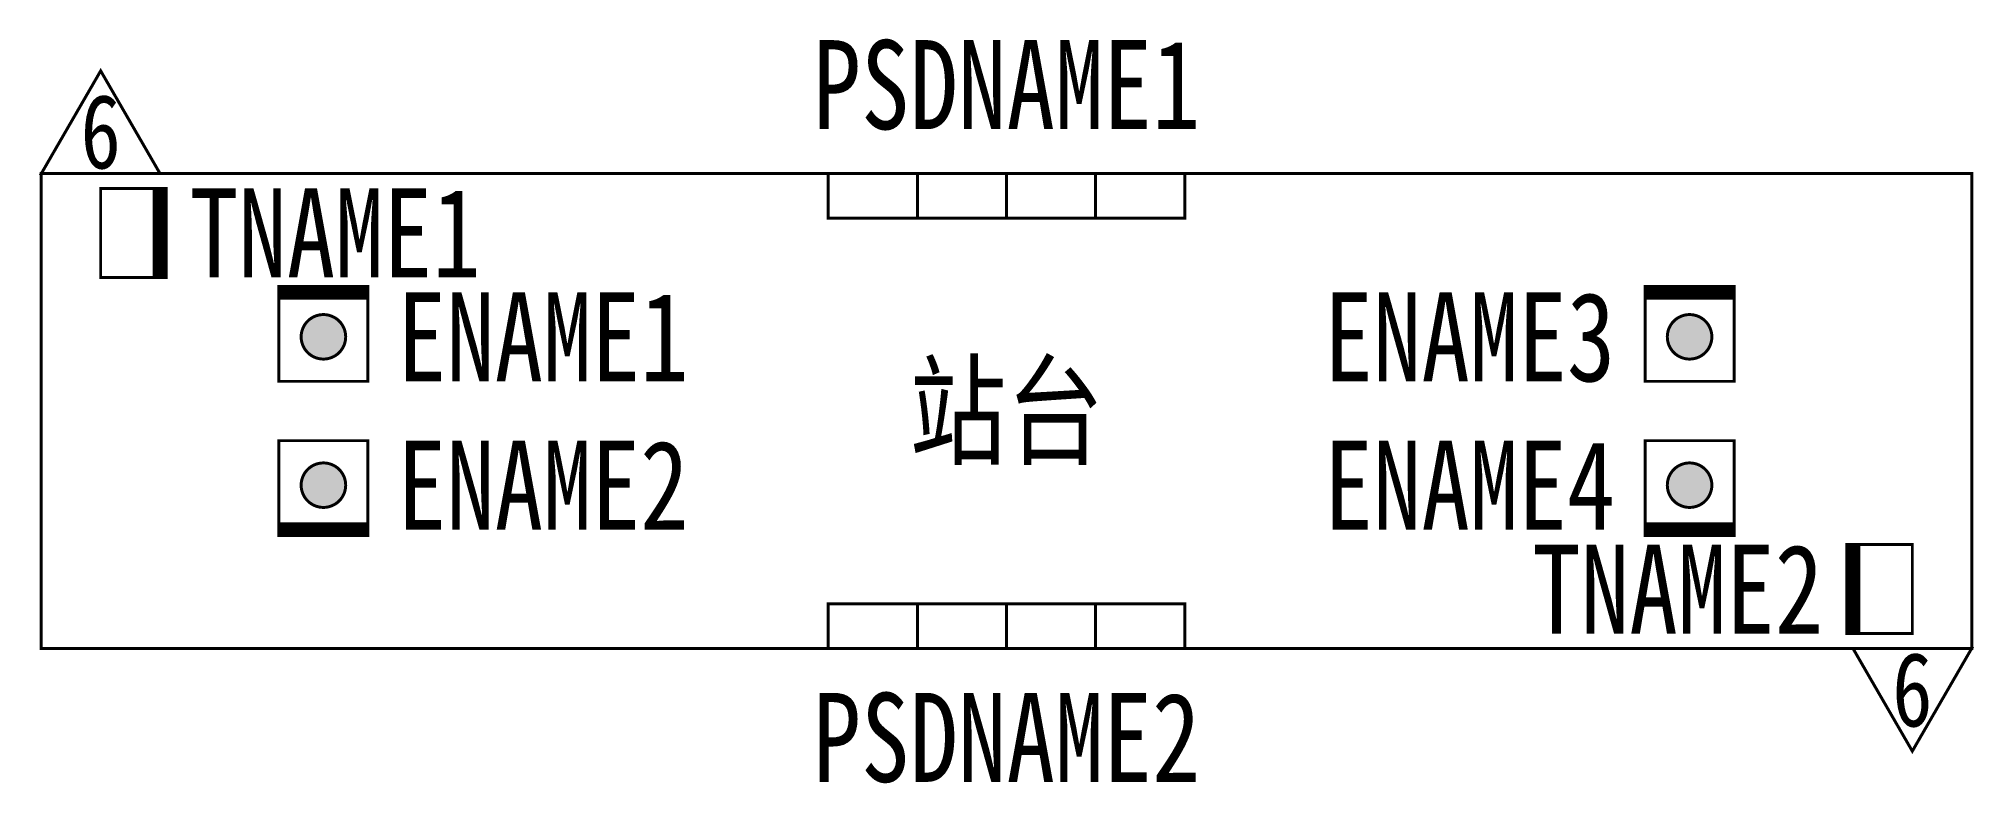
# Model space of a CAD drawing. Header units: inches. Extents: x -32.6 to 32.6, y -12.5 to 12.5.
import ezdxf
from ezdxf.enums import TextEntityAlignment as Align

# ---------------------------------------------------------------- set-up
doc = ezdxf.new("R2010")
doc.units = ezdxf.units.IN
doc.header["$MEASUREMENT"] = 0
doc.styles.add('HZ', font='', dxfattribs={"width": 0.8})
doc.styles.add('ST', font='', dxfattribs={"width": 0.8})
doc.styles.get('HZ').set_extended_font_data('SimSun')
doc.styles.get('ST').set_extended_font_data('SimSun')

msp = doc.modelspace()

# ---------------------------------------------------------------- hatches: boundary and pattern name
for points in [[(-23, 1.75, -1), (-23, 3.25, -1)], [(23, 1.75, 1), (23, 3.25, 1)], [(-23, -1.75, 1), (-23, -3.25, 1)], [(23, -1.75, -1), (23, -3.25, -1)]]:
    msp.add_hatch(color=7).paths.add_polyline_path(points)

# ---------------------------------------------------------------- linework, layer by layer
at = {"color": 7, "const_width": 0.1}
for points in [[(-32.5, 8), (-28.5, 8), (-30.5, 11.464)], [(-32.5, 8), (32.5, 8), (32.5, -8), (-32.5, -8)], [(-6, 8), (6, 8), (6, 6.5), (-6, 6.5)], [(-28.5, 4.5), (-30.5, 4.5), (-30.5, 7.5), (-28.5, 7.5)], [(-21.5, 4), (-21.5, 1), (-24.5, 1), (-24.5, 4)], [(-21.5, -4), (-21.5, -1), (-24.5, -1), (-24.5, -4)], [(21.5, -4), (21.5, -1), (24.5, -1), (24.5, -4)], [(-6, -8), (6, -8), (6, -6.5), (-6, -6.5)], [(32.5, -8), (28.5, -8), (30.5, -11.464)]]:
    msp.add_lwpolyline(points, close=True, dxfattribs=at)
for points in [[(-3, 6.5), (-3, 8)], [(0, 6.5), (0, 8)], [(3, 6.5), (3, 8)], [(24.5, 4), (21.5, 4)], [(28.5, -7.5), (28.5, -4.5)], [(-3, -6.5), (-3, -8)], [(0, -6.5), (0, -8)], [(3, -6.5), (3, -8)]]:
    msp.add_lwpolyline(points, dxfattribs=at)
at = {"const_width": 0.5}
for points in [[(-28.5, 7.55), (-28.5, 4.45)], [(-24.55, 4), (-21.45, 4)], [(21.45, 4), (24.55, 4)], [(-24.55, -4), (-21.45, -4)], [(21.45, -4), (24.55, -4)], [(28.5, -4.45), (28.5, -7.55)]]:
    msp.add_lwpolyline(points, dxfattribs=at)
at = {"color": 7}
for points in [[(21.5, 4, 0.1, 0.1, 0), (21.5, 1, 0.1, 0.1, 0), (24.5, 1, 0.1, 0.1, 0), (24.5, 4, 0, 0, 0)], [(28.5, -7.5, 0.1, 0.1, 0), (30.5, -7.5, 0.1, 0.1, 0), (30.5, -4.5, 0.1, 0.1, 0), (28.5, -4.5, 0, 0, 0)]]:
    msp.add_lwpolyline(points, format="xyseb", dxfattribs=at)
at = {"color": 7, "const_width": 0.1}
for points in [[(-23, 1.75, -1), (-23, 3.25, -1), (-23, 1.75)], [(23, 1.75, 1), (23, 3.25, 1), (23, 1.75)], [(-23, -1.75, 1), (-23, -3.25, 1), (-23, -1.75)], [(23, -1.75, -1), (23, -3.25, -1), (23, -1.75)]]:
    msp.add_lwpolyline(points, format="xyb", dxfattribs=at)

# ---------------------------------------------------------------- texts
at = {"color": 7, "style": 'ST', "width": 0.8}
for s, height, p in [('6', 2.5, (-30.5, 9.425)), ('站台', 3, (0, 0)), ('6', 2.5, (30.5, -9.382))]:
    msp.add_text(s, height=height, dxfattribs=at).set_placement(p, align=Align.MIDDLE_CENTER)
at = {"style": 'HZ', "width": 0.8}
for tag, text, p in [('PSDNAME1', 'PSD001', (0, 11)), ('PSDNAME2', 'PSD002', (0, -11))]:
    msp.add_attdef(tag, text=text, height=3, dxfattribs=at).set_placement(p, align=Align.MIDDLE_CENTER)
for tag, text, p in [('TNAME1', 'TM001', (-27.5, 6)), ('ENAME1', 'EM001', (-20.5, 2.5)), ('ENAME2', 'EM002', (-20.5, -2.5))]:
    msp.add_attdef(tag, text=text, height=3, dxfattribs=at).set_placement(p, align=Align.MIDDLE_LEFT)
for tag, text, p in [('ENAME3', 'EM003', (20.5, 2.5)), ('ENAME4', 'EM004', (20.5, -2.5)), ('TNAME2', 'TM002', (27.5, -6))]:
    msp.add_attdef(tag, text=text, height=3, dxfattribs=at).set_placement(p, align=Align.MIDDLE_RIGHT)

doc.saveas('drawing.dxf')
